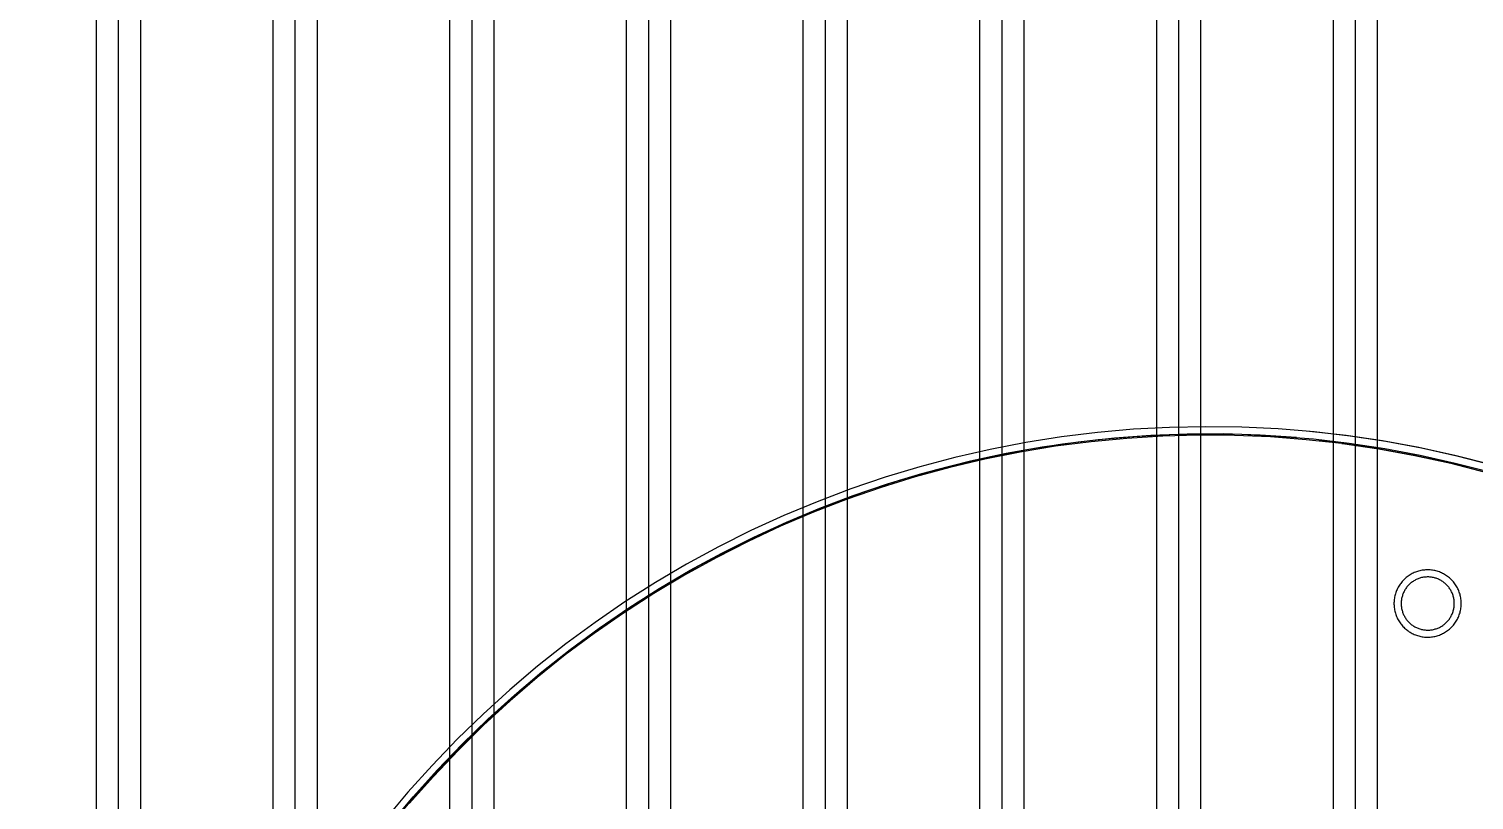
# Model space of a CAD drawing. Header units: inches. Extents: x -20583 to 399182, y -24453 to 525552.
# Drawn here: x 58400.9 to 58605.4, y 5743 to 5852.1 of the extents above; entities that cross this region are included whole.
import ezdxf

# ---------------------------------------------------------------- set-up
doc = ezdxf.new("R2010")
doc.units = ezdxf.units.IN
doc.header["$LTSCALE"] = 1000
doc.header["$MEASUREMENT"] = 0
doc.layers.add('8', color=8, linetype='Continuous')
doc.layers.add('Default', color=7, linetype='Continuous', true_color=0x000000)
doc.layers.add('Sanitary', color=253, linetype='Continuous', lineweight=0)

# ---------------------------------------------------------------- blocks, each defined once
blk = doc.blocks.new('Raindance S Showerpipe 300 1jet+thermostat 27114000 top')
at = {"layer": 'Default', "color": 0}
for p, q in [((438.97, -1330.28), (435.04, -1326.99)), ((434.41, -1327.77), (438.31, -1331.03)), ((438.74, -1331.52), (434.8, -1328.19)), ((441.21, -1333.89), (437.41, -1330.52)), ((438.31, -1331.03), (442.1, -1334.43)), ((442.78, -1333.7), (438.97, -1330.28)), ((442.57, -1334.98), (438.74, -1331.52)), ((444.9, -1337.38), (441.21, -1333.89)), ((442.1, -1334.43), (445.77, -1337.96)), ((446.28, -1338.58), (442.57, -1334.98)), ((446.47, -1337.25), (442.78, -1333.7)), ((450.04, -1340.92), (446.47, -1337.25)), ((448.46, -1341), (444.9, -1337.38)), ((445.77, -1337.96), (449.31, -1341.6)), ((449.85, -1342.3), (446.28, -1338.58)), ((451.9, -1344.74), (448.46, -1341)), ((453.48, -1344.71), (450.04, -1340.92)), ((449.31, -1341.6), (452.73, -1345.37)), ((453.3, -1346.14), (449.85, -1342.3)), ((455.22, -1348.59), (451.9, -1344.74)), ((452.73, -1345.37), (456.02, -1349.25)), ((456.79, -1348.62), (453.48, -1344.71)), ((456.61, -1350.1), (453.3, -1346.14)), ((458.39, -1352.56), (455.22, -1348.59)), ((456.02, -1349.25), (459.17, -1353.24)), ((459.97, -1352.64), (456.79, -1348.62)), ((459.78, -1354.17), (456.61, -1350.1)), ((461.43, -1356.63), (458.39, -1352.56)), ((459.17, -1353.24), (462.19, -1357.34)), ((463, -1356.76), (459.97, -1352.64)), ((462.81, -1358.34), (459.78, -1354.17)), ((464.33, -1360.8), (461.43, -1356.63)), ((462.19, -1357.34), (465.06, -1361.54)), ((465.9, -1360.99), (463, -1356.76)), ((465.7, -1362.63), (462.81, -1358.34)), ((467.08, -1365.07), (464.33, -1360.8)), ((465.06, -1361.54), (467.79, -1365.83)), ((468.64, -1365.31), (465.9, -1360.99)), ((468.43, -1367), (465.7, -1362.63)), ((469.69, -1369.43), (467.08, -1365.07)), ((467.79, -1365.83), (470.37, -1370.22)), ((471.24, -1369.72), (468.64, -1365.31)), ((471.01, -1371.47), (468.43, -1367)), ((472.15, -1373.88), (469.69, -1369.43)), ((473.69, -1374.22), (471.24, -1369.72)), ((470.37, -1370.22), (472.8, -1374.69)), ((473.43, -1376.03), (471.01, -1371.47)), ((474.45, -1378.41), (472.15, -1373.88)), ((472.8, -1374.69), (475.08, -1379.24)), ((475.69, -1380.67), (473.43, -1376.03)), ((475.98, -1378.8), (473.69, -1374.22)), ((476.6, -1383.01), (474.45, -1378.41)), ((475.08, -1379.24), (477.2, -1383.86)), ((478.11, -1383.46), (475.98, -1378.8)), ((477.8, -1385.38), (475.69, -1380.67)), ((478.59, -1387.69), (476.6, -1383.01)), ((477.2, -1383.86), (479.16, -1388.56)), ((480.08, -1388.19), (478.11, -1383.46)), ((479.73, -1390.16), (477.8, -1385.38)), ((480.42, -1392.43), (478.59, -1387.69)), ((481.9, -1392.98), (480.08, -1388.19)), ((479.16, -1388.56), (480.95, -1393.31)), ((481.51, -1395.01), (479.73, -1390.16)), ((482.08, -1397.23), (480.42, -1392.43)), ((480.95, -1393.31), (482.59, -1398.13)), ((483.54, -1397.83), (481.9, -1392.98)), ((483.11, -1399.92), (481.51, -1395.01)), ((483.58, -1402.08), (482.08, -1397.23)), ((482.59, -1398.13), (484.06, -1403)), ((485.02, -1402.73), (483.54, -1397.83)), ((484.54, -1404.88), (483.11, -1399.92)), ((484.92, -1406.98), (483.58, -1402.08)), ((486.33, -1407.68), (485.02, -1402.73)), ((484.06, -1403), (485.36, -1407.92)), ((485.8, -1409.88), (484.54, -1404.88)), ((486.08, -1411.93), (484.92, -1406.98)), ((485.36, -1407.92), (486.49, -1412.88)), ((487.47, -1412.67), (486.33, -1407.68)), ((486.88, -1414.93), (485.8, -1409.88)), ((487.08, -1416.91), (486.08, -1411.93)), ((486.49, -1412.88), (487.46, -1417.88)), ((488.44, -1417.7), (487.47, -1412.67)), ((487.79, -1420.01), (486.88, -1414.93)), ((487.91, -1421.92), (487.08, -1416.91)), ((487.46, -1417.88), (488.25, -1422.9)), ((489.24, -1422.76), (488.44, -1417.7)), ((488.52, -1425.11), (487.79, -1420.01)), ((488.56, -1426.96), (487.91, -1421.92)), ((488.25, -1422.9), (488.87, -1427.95)), ((489.86, -1427.85), (489.24, -1422.76)), ((489.08, -1430.25), (488.52, -1425.11)), ((489.04, -1432.02), (488.56, -1426.96)), ((488.87, -1427.95), (489.32, -1433.02)), ((490.32, -1432.95), (489.86, -1427.85)), ((489.45, -1435.39), (489.08, -1430.25)), ((489.35, -1437.09), (489.04, -1432.02)), ((489.32, -1433.02), (489.59, -1438.1)), ((490.59, -1438.06), (490.32, -1432.95)), ((489.65, -1440.55), (489.45, -1435.39)), ((489.49, -1442.17), (489.35, -1437.09)), ((489.59, -1438.1), (489.69, -1443.18)), ((490.69, -1443.18), (490.59, -1438.06)), ((489.67, -1445.71), (489.65, -1440.55)), ((489.45, -1447.25), (489.49, -1442.17)), ((489.69, -1443.18), (489.62, -1448.27)), ((490.62, -1448.3), (490.69, -1443.18)), ((489.24, -1452.33), (489.45, -1447.25)), ((489.51, -1450.87), (489.67, -1445.71)), ((489.62, -1448.27), (489.37, -1453.35)), ((490.37, -1453.42), (490.62, -1448.3)), ((489.17, -1456.02), (489.51, -1450.87)), ((488.85, -1457.39), (489.24, -1452.33)), ((489.37, -1453.35), (488.95, -1458.42)), ((489.95, -1458.52), (490.37, -1453.42)), ((488.3, -1462.44), (488.85, -1457.39)), ((489.44, -1463.02), (490.02, -1457.84)), ((488.29, -1462.52), (488.67, -1459.24)), ((488.95, -1458.42), (488.36, -1463.47)), ((489.35, -1463.61), (489.95, -1458.52)), ((488.29, -1462.52), (487.54, -1467.66)), ((487.55, -1467.58), (488.3, -1462.44)), ((488.36, -1463.47), (487.6, -1468.5)), ((488.3, -1462.44), (488.29, -1462.52)), ((488.58, -1468.67), (489.35, -1463.61)), ((488.68, -1468.18), (489.44, -1463.02)), ((487.54, -1467.66), (486.61, -1472.77)), ((486.62, -1472.69), (487.55, -1467.58)), ((487.74, -1473.31), (488.68, -1468.18)), ((463.82, -1470.18), (463.67, -1470.25)), ((463.97, -1470.12), (463.82, -1470.18)), ((464.13, -1470.07), (463.97, -1470.12)), ((464.29, -1470.02), (464.13, -1470.07)), ((464.45, -1469.97), (464.29, -1470.02)), ((464.61, -1469.93), (464.45, -1469.97)), ((464.77, -1469.9), (464.61, -1469.93)), ((464.93, -1469.87), (464.77, -1469.9)), ((465.09, -1469.84), (464.93, -1469.87)), ((465.26, -1469.83), (465.09, -1469.84)), ((465.42, -1469.82), (465.26, -1469.83)), ((465.59, -1469.81), (465.42, -1469.82)), ((465.75, -1469.81), (465.59, -1469.81)), ((465.92, -1469.82), (465.75, -1469.81)), ((466.08, -1469.83), (465.92, -1469.82)), ((466.25, -1469.84), (466.08, -1469.83)), ((466.41, -1469.87), (466.25, -1469.84)), ((466.57, -1469.89), (466.41, -1469.87)), ((466.74, -1469.93), (466.57, -1469.89)), ((466.9, -1469.97), (466.74, -1469.93)), ((467.06, -1470.01), (466.9, -1469.97)), ((467.21, -1470.06), (467.06, -1470.01)), ((467.37, -1470.12), (467.21, -1470.06)), ((467.52, -1470.18), (467.37, -1470.12)), ((467.67, -1470.25), (467.52, -1470.18)), ((487.6, -1468.5), (486.66, -1473.5)), ((487.64, -1473.71), (488.58, -1468.67)), ((461.52, -1472.24), (461.44, -1472.38)), ((461.61, -1472.1), (461.52, -1472.24)), ((461.69, -1471.96), (461.61, -1472.1)), ((461.79, -1471.82), (461.69, -1471.96)), ((461.88, -1471.69), (461.79, -1471.82)), ((461.99, -1471.56), (461.88, -1471.69)), ((462.09, -1471.43), (461.99, -1471.56)), ((462.2, -1471.31), (462.09, -1471.43)), ((462.32, -1471.19), (462.2, -1471.31)), ((462.44, -1471.08), (462.32, -1471.19)), ((462.56, -1470.97), (462.44, -1471.08)), ((462.69, -1470.86), (462.56, -1470.97)), ((462.76, -1472.21), (462.68, -1472.31)), ((462.82, -1470.76), (462.69, -1470.86)), ((462.84, -1472.11), (462.76, -1472.21)), ((462.95, -1470.66), (462.82, -1470.76)), ((462.93, -1472.01), (462.84, -1472.11)), ((463.02, -1471.92), (462.93, -1472.01)), ((463.09, -1470.57), (462.95, -1470.66)), ((463.12, -1471.83), (463.02, -1471.92)), ((463.23, -1470.48), (463.09, -1470.57)), ((463.21, -1471.74), (463.12, -1471.83)), ((463.31, -1471.65), (463.21, -1471.74)), ((463.38, -1470.4), (463.23, -1470.48)), ((463.42, -1471.57), (463.31, -1471.65)), ((463.52, -1470.32), (463.38, -1470.4)), ((463.52, -1471.5), (463.42, -1471.57)), ((463.67, -1470.25), (463.52, -1470.32)), ((463.63, -1471.43), (463.52, -1471.5)), ((463.74, -1471.36), (463.63, -1471.43)), ((463.86, -1471.29), (463.74, -1471.36)), ((463.97, -1471.23), (463.86, -1471.29)), ((464.09, -1471.17), (463.97, -1471.23)), ((464.21, -1471.12), (464.09, -1471.17)), ((464.33, -1471.07), (464.21, -1471.12)), ((464.45, -1471.03), (464.33, -1471.07)), ((464.58, -1470.99), (464.45, -1471.03)), ((464.7, -1470.95), (464.58, -1470.99)), ((464.83, -1470.92), (464.7, -1470.95)), ((464.96, -1470.89), (464.83, -1470.92)), ((465.09, -1470.87), (464.96, -1470.89)), ((465.21, -1470.85), (465.09, -1470.87)), ((465.34, -1470.84), (465.21, -1470.85)), ((465.47, -1470.83), (465.34, -1470.84)), ((465.6, -1470.82), (465.47, -1470.83)), ((465.74, -1470.82), (465.6, -1470.82)), ((465.87, -1470.83), (465.74, -1470.82)), ((466, -1470.84), (465.87, -1470.83)), ((466.13, -1470.85), (466, -1470.84)), ((466.26, -1470.87), (466.13, -1470.85)), ((466.38, -1470.89), (466.26, -1470.87)), ((466.51, -1470.92), (466.38, -1470.89)), ((466.64, -1470.95), (466.51, -1470.92)), ((466.76, -1470.99), (466.64, -1470.95)), ((466.89, -1471.03), (466.76, -1470.99)), ((467.01, -1471.07), (466.89, -1471.03)), ((467.13, -1471.12), (467.01, -1471.07)), ((467.25, -1471.17), (467.13, -1471.12)), ((467.37, -1471.23), (467.25, -1471.17)), ((467.48, -1471.29), (467.37, -1471.23)), ((467.6, -1471.35), (467.48, -1471.29)), ((467.71, -1471.42), (467.6, -1471.35)), ((467.82, -1470.32), (467.67, -1470.25)), ((467.82, -1471.5), (467.71, -1471.42)), ((467.97, -1470.4), (467.82, -1470.32)), ((467.92, -1471.57), (467.82, -1471.5)), ((468.03, -1471.65), (467.92, -1471.57)), ((468.11, -1470.48), (467.97, -1470.4)), ((468.13, -1471.74), (468.03, -1471.65)), ((468.25, -1470.57), (468.11, -1470.48)), ((468.22, -1471.82), (468.13, -1471.74)), ((468.32, -1471.91), (468.22, -1471.82)), ((468.39, -1470.66), (468.25, -1470.57)), ((468.41, -1472.01), (468.32, -1471.91)), ((468.52, -1470.76), (468.39, -1470.66)), ((468.5, -1472.1), (468.41, -1472.01)), ((468.58, -1472.2), (468.5, -1472.1)), ((468.65, -1470.86), (468.52, -1470.76)), ((468.66, -1472.3), (468.58, -1472.2)), ((468.78, -1470.96), (468.65, -1470.86)), ((468.9, -1471.07), (468.78, -1470.96)), ((469.02, -1471.19), (468.9, -1471.07)), ((469.14, -1471.31), (469.02, -1471.19)), ((469.25, -1471.43), (469.14, -1471.31)), ((469.36, -1471.55), (469.25, -1471.43)), ((469.46, -1471.68), (469.36, -1471.55)), ((469.56, -1471.82), (469.46, -1471.68)), ((469.65, -1471.95), (469.56, -1471.82)), ((469.74, -1472.09), (469.65, -1471.95)), ((469.82, -1472.24), (469.74, -1472.09)), ((469.9, -1472.38), (469.82, -1472.24)), ((460.92, -1474.28), (460.91, -1474.45)), ((460.93, -1474.12), (460.92, -1474.28)), ((460.95, -1473.95), (460.93, -1474.12)), ((460.98, -1473.79), (460.95, -1473.95)), ((461.01, -1473.63), (460.98, -1473.79)), ((461.04, -1473.47), (461.01, -1473.63)), ((461.08, -1473.31), (461.04, -1473.47)), ((461.13, -1473.15), (461.08, -1473.31)), ((461.18, -1472.99), (461.13, -1473.15)), ((461.24, -1472.84), (461.18, -1472.99)), ((461.3, -1472.68), (461.24, -1472.84)), ((461.37, -1472.53), (461.3, -1472.68)), ((461.44, -1472.38), (461.37, -1472.53)), ((461.93, -1474.23), (461.92, -1474.36)), ((461.94, -1474.1), (461.93, -1474.23)), ((461.96, -1473.97), (461.94, -1474.1)), ((461.99, -1473.84), (461.96, -1473.97)), ((462.01, -1473.71), (461.99, -1473.84)), ((462.05, -1473.59), (462.01, -1473.71)), ((462.08, -1473.46), (462.05, -1473.59)), ((462.12, -1473.34), (462.08, -1473.46)), ((462.17, -1473.22), (462.12, -1473.34)), ((462.22, -1473.09), (462.17, -1473.22)), ((462.27, -1472.98), (462.22, -1473.09)), ((462.33, -1472.86), (462.27, -1472.98)), ((462.39, -1472.74), (462.33, -1472.86)), ((462.46, -1472.63), (462.39, -1472.74)), ((462.53, -1472.52), (462.46, -1472.63)), ((462.6, -1472.41), (462.53, -1472.52)), ((462.68, -1472.31), (462.6, -1472.41)), ((468.74, -1472.41), (468.66, -1472.3)), ((468.81, -1472.52), (468.74, -1472.41)), ((468.88, -1472.63), (468.81, -1472.52)), ((468.95, -1472.74), (468.88, -1472.63)), ((469.01, -1472.86), (468.95, -1472.74)), ((469.07, -1472.97), (469.01, -1472.86)), ((469.12, -1473.09), (469.07, -1472.97)), ((469.17, -1473.21), (469.12, -1473.09)), ((469.22, -1473.33), (469.17, -1473.21)), ((469.26, -1473.46), (469.22, -1473.33)), ((469.3, -1473.58), (469.26, -1473.46)), ((469.33, -1473.71), (469.3, -1473.58)), ((469.36, -1473.84), (469.33, -1473.71)), ((469.38, -1473.97), (469.36, -1473.84)), ((469.4, -1474.09), (469.38, -1473.97)), ((469.41, -1474.22), (469.4, -1474.09)), ((469.42, -1474.35), (469.41, -1474.22)), ((469.97, -1472.53), (469.9, -1472.38)), ((470.04, -1472.68), (469.97, -1472.53)), ((470.1, -1472.83), (470.04, -1472.68)), ((470.16, -1472.99), (470.1, -1472.83)), ((470.21, -1473.14), (470.16, -1472.99)), ((470.26, -1473.3), (470.21, -1473.14)), ((470.3, -1473.46), (470.26, -1473.3)), ((470.34, -1473.62), (470.3, -1473.46)), ((470.37, -1473.79), (470.34, -1473.62)), ((470.39, -1473.95), (470.37, -1473.79)), ((470.41, -1474.11), (470.39, -1473.95)), ((470.42, -1474.28), (470.41, -1474.11)), ((470.43, -1474.44), (470.42, -1474.28)), ((485.51, -1477.77), (486.62, -1472.69)), ((486.61, -1472.77), (485.51, -1477.85)), ((486.66, -1473.5), (485.55, -1478.47)), ((486.52, -1478.7), (487.64, -1473.71)), ((486.63, -1478.4), (487.74, -1473.31)), ((460.91, -1474.45), (460.91, -1474.61)), ((460.91, -1474.61), (460.92, -1474.78)), ((460.92, -1474.78), (460.93, -1474.94)), ((460.93, -1474.94), (460.94, -1475.11)), ((460.94, -1475.11), (460.96, -1475.27)), ((460.96, -1475.27), (460.99, -1475.43)), ((460.99, -1475.43), (461.02, -1475.6)), ((461.02, -1475.6), (461.06, -1475.76)), ((461.06, -1475.76), (461.11, -1475.92)), ((461.11, -1475.92), (461.16, -1476.07)), ((461.16, -1476.07), (461.21, -1476.23)), ((461.21, -1476.23), (461.27, -1476.38)), ((461.92, -1474.36), (461.91, -1474.49)), ((461.91, -1474.49), (461.91, -1474.62)), ((461.91, -1474.62), (461.92, -1474.75)), ((461.92, -1474.75), (461.92, -1474.88)), ((461.92, -1474.88), (461.94, -1475.01)), ((461.94, -1475.01), (461.95, -1475.14)), ((461.95, -1475.14), (461.97, -1475.27)), ((461.97, -1475.27), (462, -1475.4)), ((462, -1475.4), (462.03, -1475.52)), ((462.03, -1475.52), (462.07, -1475.65)), ((462.07, -1475.65), (462.1, -1475.77)), ((462.1, -1475.77), (462.15, -1475.9)), ((462.15, -1475.9), (462.2, -1476.02)), ((462.2, -1476.02), (462.25, -1476.14)), ((462.25, -1476.14), (462.3, -1476.26)), ((462.3, -1476.26), (462.36, -1476.37)), ((468.98, -1476.37), (469.04, -1476.25)), ((469.04, -1476.25), (469.1, -1476.13)), ((469.1, -1476.13), (469.15, -1476.01)), ((469.15, -1476.01), (469.2, -1475.89)), ((469.2, -1475.89), (469.24, -1475.77)), ((469.24, -1475.77), (469.28, -1475.65)), ((469.28, -1475.65), (469.31, -1475.52)), ((469.31, -1475.52), (469.34, -1475.39)), ((469.34, -1475.39), (469.37, -1475.26)), ((469.37, -1475.26), (469.39, -1475.14)), ((469.39, -1475.14), (469.41, -1475.01)), ((469.41, -1475.01), (469.42, -1474.88)), ((469.43, -1474.49), (469.42, -1474.35)), ((469.42, -1474.88), (469.43, -1474.75)), ((469.43, -1474.62), (469.43, -1474.49)), ((469.43, -1474.75), (469.43, -1474.62)), ((470.08, -1476.38), (470.14, -1476.23)), ((470.14, -1476.23), (470.19, -1476.07)), ((470.19, -1476.07), (470.24, -1475.91)), ((470.24, -1475.91), (470.28, -1475.75)), ((470.28, -1475.75), (470.32, -1475.59)), ((470.32, -1475.59), (470.35, -1475.43)), ((470.35, -1475.43), (470.38, -1475.27)), ((470.38, -1475.27), (470.4, -1475.1)), ((470.4, -1475.1), (470.42, -1474.94)), ((470.42, -1474.94), (470.43, -1474.77)), ((470.43, -1474.61), (470.43, -1474.44)), ((470.43, -1474.77), (470.43, -1474.61)), ((461.27, -1476.38), (461.34, -1476.53)), ((461.34, -1476.53), (461.41, -1476.68)), ((461.41, -1476.68), (461.48, -1476.83)), ((461.48, -1476.83), (461.57, -1476.97)), ((461.57, -1476.97), (461.65, -1477.12)), ((461.65, -1477.12), (461.74, -1477.25)), ((461.74, -1477.25), (461.84, -1477.39)), ((461.84, -1477.39), (461.94, -1477.52)), ((461.94, -1477.52), (462.04, -1477.65)), ((462.04, -1477.65), (462.15, -1477.77)), ((462.15, -1477.77), (462.26, -1477.89)), ((462.26, -1477.89), (462.38, -1478.01)), ((462.36, -1476.37), (462.43, -1476.48)), ((462.38, -1478.01), (462.5, -1478.12)), ((462.43, -1476.48), (462.49, -1476.6)), ((462.49, -1476.6), (462.57, -1476.71)), ((462.5, -1478.12), (462.63, -1478.23)), ((462.57, -1476.71), (462.64, -1476.81)), ((462.63, -1478.23), (462.76, -1478.33)), ((462.64, -1476.81), (462.72, -1476.92)), ((462.72, -1476.92), (462.8, -1477.02)), ((462.76, -1478.33), (462.89, -1478.43)), ((462.8, -1477.02), (462.89, -1477.11)), ((462.89, -1477.11), (462.98, -1477.21)), ((462.98, -1477.21), (463.07, -1477.3)), ((463.07, -1477.3), (463.17, -1477.39)), ((463.17, -1477.39), (463.27, -1477.48)), ((463.27, -1477.48), (463.37, -1477.56)), ((463.37, -1477.56), (463.47, -1477.64)), ((463.47, -1477.64), (463.58, -1477.71)), ((463.58, -1477.71), (463.69, -1477.78)), ((463.69, -1477.78), (463.8, -1477.85)), ((463.8, -1477.85), (463.92, -1477.91)), ((463.92, -1477.91), (464.03, -1477.97)), ((464.03, -1477.97), (464.15, -1478.02)), ((464.15, -1478.02), (464.27, -1478.07)), ((464.27, -1478.07), (464.39, -1478.12)), ((464.39, -1478.12), (464.52, -1478.16)), ((464.52, -1478.16), (464.64, -1478.2)), ((464.64, -1478.2), (464.77, -1478.23)), ((464.77, -1478.23), (464.9, -1478.26)), ((464.9, -1478.26), (465.02, -1478.29)), ((465.02, -1478.29), (465.15, -1478.31)), ((465.15, -1478.31), (465.28, -1478.32)), ((465.28, -1478.32), (465.41, -1478.34)), ((465.41, -1478.34), (465.54, -1478.34)), ((465.54, -1478.34), (465.67, -1478.34)), ((465.67, -1478.34), (465.8, -1478.34)), ((465.8, -1478.34), (465.93, -1478.34)), ((465.93, -1478.34), (466.06, -1478.32)), ((466.06, -1478.32), (466.19, -1478.31)), ((466.19, -1478.31), (466.32, -1478.29)), ((466.32, -1478.29), (466.45, -1478.26)), ((466.45, -1478.26), (466.58, -1478.23)), ((466.58, -1478.23), (466.7, -1478.2)), ((466.7, -1478.2), (466.83, -1478.16)), ((466.83, -1478.16), (466.95, -1478.12)), ((466.95, -1478.12), (467.07, -1478.07)), ((467.07, -1478.07), (467.19, -1478.02)), ((467.19, -1478.02), (467.31, -1477.97)), ((467.31, -1477.97), (467.43, -1477.91)), ((467.43, -1477.91), (467.54, -1477.85)), ((467.54, -1477.85), (467.66, -1477.78)), ((467.66, -1477.78), (467.77, -1477.71)), ((467.77, -1477.71), (467.87, -1477.63)), ((467.87, -1477.63), (467.98, -1477.56)), ((467.98, -1477.56), (468.08, -1477.47)), ((468.08, -1477.47), (468.18, -1477.39)), ((468.18, -1477.39), (468.27, -1477.3)), ((468.27, -1477.3), (468.37, -1477.21)), ((468.37, -1477.21), (468.46, -1477.11)), ((468.46, -1477.11), (468.54, -1477.01)), ((468.46, -1478.43), (468.59, -1478.33)), ((468.54, -1477.01), (468.62, -1476.91)), ((468.59, -1478.33), (468.72, -1478.23)), ((468.62, -1476.91), (468.7, -1476.81)), ((468.7, -1476.81), (468.78, -1476.7)), ((468.72, -1478.23), (468.85, -1478.12)), ((468.78, -1476.7), (468.85, -1476.59)), ((468.85, -1476.59), (468.92, -1476.48)), ((468.85, -1478.12), (468.97, -1478.01)), ((468.92, -1476.48), (468.98, -1476.37)), ((468.97, -1478.01), (469.08, -1477.89)), ((469.08, -1477.89), (469.2, -1477.77)), ((469.2, -1477.77), (469.31, -1477.64)), ((469.31, -1477.64), (469.41, -1477.52)), ((469.41, -1477.52), (469.51, -1477.39)), ((469.51, -1477.39), (469.61, -1477.25)), ((469.61, -1477.25), (469.7, -1477.11)), ((469.7, -1477.11), (469.78, -1476.97)), ((469.78, -1476.97), (469.86, -1476.83)), ((469.86, -1476.83), (469.94, -1476.68)), ((469.94, -1476.68), (470.01, -1476.53)), ((470.01, -1476.53), (470.08, -1476.38)), ((484.23, -1482.8), (485.51, -1477.77)), ((485.51, -1477.85), (484.23, -1482.88)), ((485.34, -1483.45), (486.63, -1478.4)), ((462.89, -1478.43), (463.03, -1478.53)), ((463.03, -1478.53), (463.16, -1478.61)), ((463.16, -1478.61), (463.31, -1478.7)), ((463.31, -1478.7), (463.45, -1478.78)), ((463.45, -1478.78), (463.6, -1478.85)), ((463.6, -1478.85), (463.75, -1478.92)), ((463.75, -1478.92), (463.9, -1478.99)), ((463.9, -1478.99), (464.06, -1479.05)), ((464.06, -1479.05), (464.21, -1479.1)), ((464.21, -1479.1), (464.37, -1479.15)), ((464.37, -1479.15), (464.53, -1479.19)), ((464.53, -1479.19), (464.69, -1479.23)), ((464.69, -1479.23), (464.85, -1479.26)), ((464.85, -1479.26), (465.02, -1479.28)), ((465.02, -1479.28), (465.18, -1479.3)), ((465.18, -1479.3), (465.34, -1479.32)), ((465.34, -1479.32), (465.51, -1479.33)), ((465.51, -1479.33), (465.67, -1479.33)), ((465.67, -1479.33), (465.84, -1479.33)), ((465.84, -1479.33), (466.01, -1479.32)), ((466.01, -1479.32), (466.17, -1479.3)), ((466.17, -1479.3), (466.33, -1479.28)), ((466.33, -1479.28), (466.5, -1479.26)), ((466.5, -1479.26), (466.66, -1479.23)), ((466.66, -1479.23), (466.82, -1479.19)), ((466.82, -1479.19), (466.98, -1479.15)), ((466.98, -1479.15), (467.14, -1479.1)), ((467.14, -1479.1), (467.29, -1479.04)), ((467.29, -1479.04), (467.45, -1478.99)), ((467.45, -1478.99), (467.6, -1478.92)), ((467.6, -1478.92), (467.75, -1478.85)), ((467.75, -1478.85), (467.9, -1478.78)), ((467.9, -1478.78), (468.04, -1478.7)), ((468.04, -1478.7), (468.18, -1478.61)), ((468.18, -1478.61), (468.32, -1478.52)), ((468.32, -1478.52), (468.46, -1478.43)), ((485.55, -1478.47), (484.28, -1483.39)), ((485.24, -1483.66), (486.52, -1478.7))]:
    blk.add_line(p, q, dxfattribs=at)

msp = doc.modelspace()

# ---------------------------------------------------------------- hatches: boundary and pattern name
at = {"layer": '8'}
h = msp.add_hatch(dxfattribs=at)
h.set_pattern_fill('PLAST', color=8, scale=100, angle=90)
h.set_pattern_definition([(90, (46791.716, 0), (-25, 2e-15), []), (90, (46788.591, 2e-16), (-25, 2e-15), []), (90, (46785.466, 4e-16), (-25, 2e-15), [])])
h.paths.add_polyline_path([(58099.34, 6224.53), (59764.34, 6224.53), (59764.34, 5067.31), (58099.34, 5067.31)])

# ---------------------------------------------------------------- block references
at = {"layer": 'Sanitary', "rotation": 90}
msp.add_blockref('Raindance S Showerpipe 300 1jet+thermostat 27114000 top', (57124.25, 5305.13, 0), dxfattribs=at)

doc.saveas('drawing.dxf')
